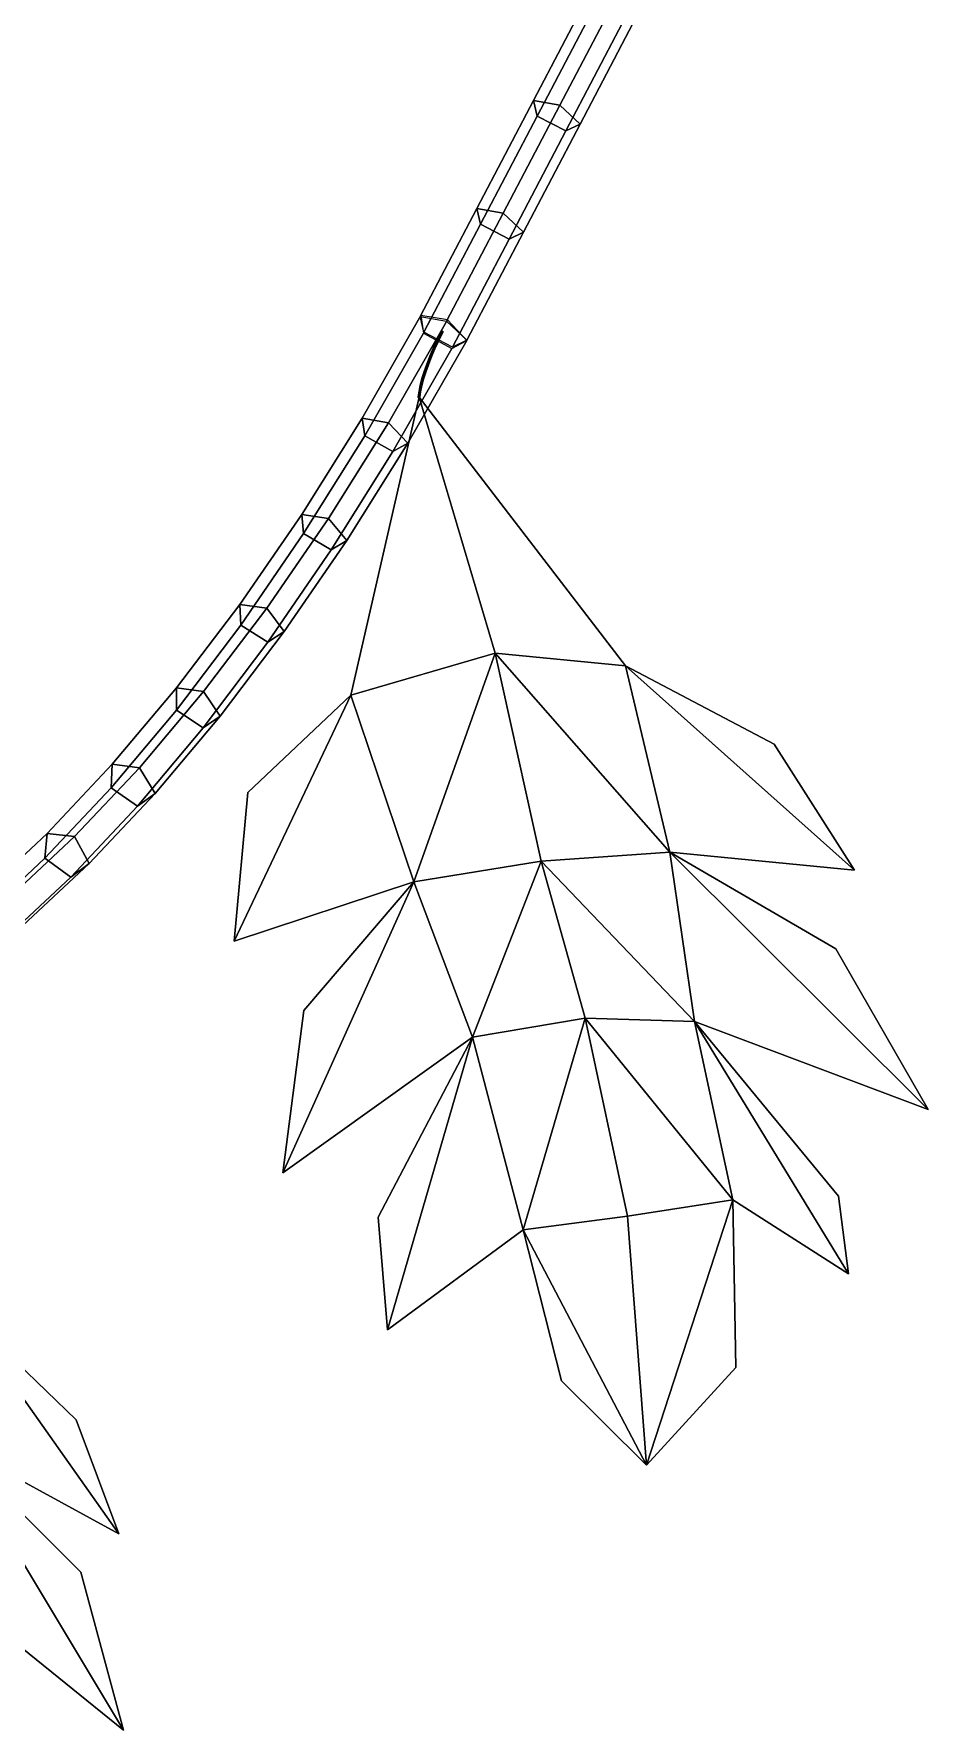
# Model space of a CAD drawing. Header units: metres. Extents: x -349 to 464, y -383 to 362.
# Drawn here: x 199.3 to 237.6, y -197.6 to -124.9 of the extents above; entities that cross this region are included whole.
import ezdxf

# ---------------------------------------------------------------- set-up
doc = ezdxf.new("R2010")
doc.units = ezdxf.units.M

msp = doc.modelspace()

# ---------------------------------------------------------------- linework, layer by layer
at = {"layer": 'Breeder_Leaf', "color": 3}
for points in [[(215.8258, -140.4613, 251.8597), (219.0818, -151.4303, 246.3406), (212.9094, -153.2246, 244.8994)], [(215.8258, -140.4613, 251.8597), (212.9094, -153.2246, 244.8994), (219.0818, -151.4303, 246.3406)], [(224.6721, -151.9736, 248.8494), (219.0818, -151.4303, 246.3406), (215.8258, -140.4613, 251.8597)], [(224.6721, -151.9736, 248.8494), (215.8258, -140.4613, 251.8597), (219.0818, -151.4303, 246.3406)], [(219.0818, -151.4303, 246.3406), (215.5973, -161.2238, 240.8348), (212.9094, -153.2246, 244.8994)], [(219.0818, -151.4303, 246.3406), (212.9094, -153.2246, 244.8994), (215.5973, -161.2238, 240.8348)], [(219.0818, -151.4303, 246.3406), (221.0527, -160.3382, 242.5897), (215.5973, -161.2238, 240.8348)], [(219.0818, -151.4303, 246.3406), (215.5973, -161.2238, 240.8348), (221.0527, -160.3382, 242.5897)], [(224.6721, -151.9736, 248.8494), (226.5691, -159.9461, 244.3191), (219.0818, -151.4303, 246.3406)], [(224.6721, -151.9736, 248.8494), (219.0818, -151.4303, 246.3406), (226.5691, -159.9461, 244.3191)], [(226.5691, -159.9461, 244.3191), (221.0527, -160.3382, 242.5897), (219.0818, -151.4303, 246.3406)], [(226.5691, -159.9461, 244.3191), (219.0818, -151.4303, 246.3406), (221.0527, -160.3382, 242.5897)], [(224.6721, -151.9736, 248.8494), (234.4747, -160.7163, 247.0361), (226.5691, -159.9461, 244.3191)], [(224.6721, -151.9736, 248.8494), (226.5691, -159.9461, 244.3191), (234.4747, -160.7163, 247.0361)], [(224.6721, -151.9736, 248.8494), (231.0337, -155.3273, 249.2484), (234.4747, -160.7163, 247.0361)], [(224.6721, -151.9736, 248.8494), (234.4747, -160.7163, 247.0361), (231.0337, -155.3273, 249.2484)], [(215.5973, -161.2238, 240.8348), (207.91, -163.7632, 238.5159), (212.9094, -153.2246, 244.8994)], [(215.5973, -161.2238, 240.8348), (212.9094, -153.2246, 244.8994), (207.91, -163.7632, 238.5159)], [(207.91, -163.7632, 238.5159), (208.4963, -157.3918, 241.0799), (212.9094, -153.2246, 244.8994)], [(207.91, -163.7632, 238.5159), (212.9094, -153.2246, 244.8994), (208.4963, -157.3918, 241.0799)], [(221.0527, -160.3382, 242.5897), (218.109, -167.8794, 237.5723), (215.5973, -161.2238, 240.8348)], [(221.0527, -160.3382, 242.5897), (215.5973, -161.2238, 240.8348), (218.109, -167.8794, 237.5723)], [(221.0527, -160.3382, 242.5897), (222.9343, -167.0608, 239.1156), (218.109, -167.8794, 237.5723)], [(221.0527, -160.3382, 242.5897), (218.109, -167.8794, 237.5723), (222.9343, -167.0608, 239.1156)], [(226.5691, -159.9461, 244.3191), (227.6234, -167.1999, 241.3677), (221.0527, -160.3382, 242.5897)], [(226.5691, -159.9461, 244.3191), (221.0527, -160.3382, 242.5897), (227.6234, -167.1999, 241.3677)], [(227.6234, -167.1999, 241.3677), (222.9343, -167.0608, 239.1156), (221.0527, -160.3382, 242.5897)], [(227.6234, -167.1999, 241.3677), (221.0527, -160.3382, 242.5897), (222.9343, -167.0608, 239.1156)], [(226.5691, -159.9461, 244.3191), (237.6227, -170.9722, 243.0194), (227.6234, -167.1999, 241.3677)], [(226.5691, -159.9461, 244.3191), (227.6234, -167.1999, 241.3677), (237.6227, -170.9722, 243.0194)], [(226.5691, -159.9461, 244.3191), (233.6759, -164.0829, 244.1531), (237.6227, -170.9722, 243.0194)], [(226.5691, -159.9461, 244.3191), (237.6227, -170.9722, 243.0194), (233.6759, -164.0829, 244.1531)], [(218.109, -167.8794, 237.5723), (209.9948, -173.689, 233.3416), (215.5973, -161.2238, 240.8348)], [(218.109, -167.8794, 237.5723), (215.5973, -161.2238, 240.8348), (209.9948, -173.689, 233.3416)], [(209.9948, -173.689, 233.3416), (210.8921, -166.7277, 236.9024), (215.5973, -161.2238, 240.8348)], [(209.9948, -173.689, 233.3416), (215.5973, -161.2238, 240.8348), (210.8921, -166.7277, 236.9024)], [(222.9343, -167.0608, 239.1156), (220.2863, -176.1247, 235.1063), (218.109, -167.8794, 237.5723)], [(222.9343, -167.0608, 239.1156), (218.109, -167.8794, 237.5723), (220.2863, -176.1247, 235.1063)], [(222.9343, -167.0608, 239.1156), (224.7466, -175.5395, 236.4039), (220.2863, -176.1247, 235.1063)], [(222.9343, -167.0608, 239.1156), (220.2863, -176.1247, 235.1063), (224.7466, -175.5395, 236.4039)], [(227.6234, -167.1999, 241.3677), (229.2563, -174.8383, 237.518), (222.9343, -167.0608, 239.1156)], [(227.6234, -167.1999, 241.3677), (222.9343, -167.0608, 239.1156), (229.2563, -174.8383, 237.518)], [(229.2563, -174.8383, 237.518), (224.7466, -175.5395, 236.4039), (222.9343, -167.0608, 239.1156)], [(229.2563, -174.8383, 237.518), (222.9343, -167.0608, 239.1156), (224.7466, -175.5395, 236.4039)], [(227.6234, -167.1999, 241.3677), (234.2141, -178.0031, 240.6313), (229.2563, -174.8383, 237.518)], [(227.6234, -167.1999, 241.3677), (229.2563, -174.8383, 237.518), (234.2141, -178.0031, 240.6313)], [(227.6234, -167.1999, 241.3677), (233.7938, -174.6852, 241.5351), (234.2141, -178.0031, 240.6313)], [(227.6234, -167.1999, 241.3677), (234.2141, -178.0031, 240.6313), (233.7938, -174.6852, 241.5351)], [(214.4753, -180.4078, 234.0801), (214.082, -175.5869, 235.1308), (218.109, -167.8794, 237.5723)], [(214.4753, -180.4078, 234.0801), (218.109, -167.8794, 237.5723), (214.082, -175.5869, 235.1308)], [(220.2863, -176.1247, 235.1063), (214.4753, -180.4078, 234.0801), (218.109, -167.8794, 237.5723)], [(220.2863, -176.1247, 235.1063), (218.109, -167.8794, 237.5723), (214.4753, -180.4078, 234.0801)], [(229.2563, -174.8383, 237.518), (225.5659, -186.202, 236.638), (224.7466, -175.5395, 236.4039)], [(229.2563, -174.8383, 237.518), (224.7466, -175.5395, 236.4039), (225.5659, -186.202, 236.638)], [(229.2563, -174.8383, 237.518), (229.3901, -182.0165, 238.6898), (225.5659, -186.202, 236.638)], [(229.2563, -174.8383, 237.518), (225.5659, -186.202, 236.638), (229.3901, -182.0165, 238.6898)], [(224.7466, -175.5395, 236.4039), (225.5659, -186.202, 236.638), (220.2863, -176.1247, 235.1063)], [(224.7466, -175.5395, 236.4039), (220.2863, -176.1247, 235.1063), (225.5659, -186.202, 236.638)], [(225.5659, -186.202, 236.638), (221.9269, -182.5886, 235.7834), (220.2863, -176.1247, 235.1063)], [(225.5659, -186.202, 236.638), (220.2863, -176.1247, 235.1063), (221.9269, -182.5886, 235.7834)], [(196.0544, -179.355, 210.0278), (202.9707, -189.1461, 204.361), (195.7462, -185.199, 202.7178)], [(196.0544, -179.355, 210.0278), (195.7462, -185.199, 202.7178), (202.9707, -189.1461, 204.361)], [(196.0544, -179.355, 210.0278), (201.1498, -184.2624, 208.6749), (202.9707, -189.1461, 204.361)], [(196.0544, -179.355, 210.0278), (202.9707, -189.1461, 204.361), (201.1498, -184.2624, 208.6749)], [(195.7462, -185.199, 202.7178), (203.1762, -197.5506, 196.5796), (194.7751, -190.7695, 197.1981)], [(195.7462, -185.199, 202.7178), (194.7751, -190.7695, 197.1981), (203.1762, -197.5506, 196.5796)], [(195.7462, -185.199, 202.7178), (201.3508, -190.7932, 200.4948), (203.1762, -197.5506, 196.5796)], [(195.7462, -185.199, 202.7178), (203.1762, -197.5506, 196.5796), (201.3508, -190.7932, 200.4948)]]:
    msp.add_3dface(points, dxfattribs=at)
at = {"layer": 'Breeder_Petiole', "color": 3}
for points in [[(223.1573, -123.1193, 261.3684), (220.732, -127.7479, 259.052), (221.8596, -127.9546, 258.2845), (224.2849, -123.326, 260.6009)], [(223.3143, -123.7976, 262.5594), (220.8889, -128.4262, 260.243), (220.732, -127.7479, 259.052), (223.1573, -123.1193, 261.3684)], [(224.2849, -123.326, 260.6009), (221.8596, -127.9546, 258.2845), (222.7239, -128.7626, 258.994), (225.1492, -124.134, 261.3104)], [(224.5403, -124.4298, 262.5391), (222.115, -129.0584, 260.2227), (220.8889, -128.4262, 260.243), (223.3143, -123.7976, 262.5594)], [(225.1492, -124.134, 261.3104), (222.7239, -128.7626, 258.994), (222.115, -129.0584, 260.2227), (224.5403, -124.4298, 262.5391)], [(220.732, -127.7479, 259.052), (218.3067, -132.3765, 256.7356), (219.4343, -132.5832, 255.9681), (221.8596, -127.9546, 258.2845)], [(220.8889, -128.4262, 260.243), (218.4636, -133.0548, 257.9266), (218.3067, -132.3765, 256.7356), (220.732, -127.7479, 259.052)], [(222.115, -129.0584, 260.2227), (219.6897, -133.6871, 257.9063), (218.4636, -133.0548, 257.9266), (220.8889, -128.4262, 260.243)], [(221.8596, -127.9546, 258.2845), (219.4343, -132.5832, 255.9681), (220.2986, -133.3912, 256.6776), (222.7239, -128.7626, 258.994)], [(222.7239, -128.7626, 258.994), (220.2986, -133.3912, 256.6776), (219.6897, -133.6871, 257.9063), (222.115, -129.0584, 260.2227)], [(218.3067, -132.3765, 256.7356), (215.8814, -137.0052, 254.4192), (217.009, -137.2119, 253.6517), (219.4343, -132.5832, 255.9681)], [(218.4636, -133.0548, 257.9266), (216.0383, -137.6834, 255.6102), (215.8814, -137.0052, 254.4192), (218.3067, -132.3765, 256.7356)], [(219.4343, -132.5832, 255.9681), (217.009, -137.2119, 253.6517), (217.8733, -138.0198, 254.3612), (220.2986, -133.3912, 256.6776)], [(219.6897, -133.6871, 257.9063), (217.2643, -138.3157, 255.5899), (216.0383, -137.6834, 255.6102), (218.4636, -133.0548, 257.9266)], [(220.2986, -133.3912, 256.6776), (217.8733, -138.0198, 254.3612), (217.2643, -138.3157, 255.5899), (219.6897, -133.6871, 257.9063)], [(215.9058, -136.9598, 254.4454), (213.385, -141.3646, 251.8158), (214.5185, -141.5583, 251.0536), (217.0393, -137.1535, 253.6833)], [(216.0233, -137.7133, 255.595), (213.5025, -142.1182, 252.9654), (213.385, -141.3646, 251.8158), (215.9058, -136.9598, 254.4454)], [(217.0393, -137.1535, 253.6833), (214.5185, -141.5583, 251.0536), (215.3472, -142.4334, 251.7251), (217.8679, -138.0285, 254.3548)], [(217.2305, -138.3798, 255.5541), (214.7098, -142.7846, 252.9245), (213.5025, -142.1182, 252.9654), (216.0233, -137.7133, 255.595)], [(217.8679, -138.0285, 254.3548), (215.3472, -142.4334, 251.7251), (214.7098, -142.7846, 252.9245), (217.2305, -138.3798, 255.5541)], [(216.6021, -137.9986, 254.4979), (216.4357, -138.3592, 254.2502), (216.4761, -138.3618, 254.2268), (216.6418, -138.0034, 254.4729)], [(216.6064, -138.024, 254.5373), (216.4389, -138.3866, 254.2879), (216.4357, -138.3592, 254.2502), (216.6021, -137.9986, 254.4979)], [(216.6486, -138.0448, 254.5371), (216.4812, -138.4064, 254.2882), (216.4389, -138.3866, 254.2879), (216.6064, -138.024, 254.5373)], [(216.6418, -138.0034, 254.4729), (216.4761, -138.3618, 254.2268), (216.5046, -138.3908, 254.2499), (216.6709, -138.0318, 254.4967)], [(216.6709, -138.0318, 254.4967), (216.5046, -138.3908, 254.2499), (216.4812, -138.4064, 254.2882), (216.6486, -138.0448, 254.5371)], [(216.785, -137.6277, 254.7171), (216.6021, -137.9986, 254.4979), (216.6418, -138.0034, 254.4729), (216.8249, -137.6326, 254.692)], [(216.7892, -137.6533, 254.7568), (216.6064, -138.024, 254.5373), (216.6021, -137.9986, 254.4979), (216.785, -137.6277, 254.7171)], [(216.8318, -137.6742, 254.7566), (216.6486, -138.0448, 254.5371), (216.6064, -138.024, 254.5373), (216.7892, -137.6533, 254.7568)], [(216.8249, -137.6326, 254.692), (216.6418, -138.0034, 254.4729), (216.6709, -138.0318, 254.4967), (216.8542, -137.6612, 254.7159)], [(216.8542, -137.6612, 254.7159), (216.6709, -138.0318, 254.4967), (216.6486, -138.0448, 254.5371), (216.8318, -137.6742, 254.7566)], [(216.2867, -138.7076, 253.9754), (216.1559, -139.0417, 253.6749), (216.1974, -139.0402, 253.6551), (216.3277, -138.708, 253.9537)], [(216.2889, -138.7368, 254.0113), (216.1572, -139.0728, 253.7089), (216.1559, -139.0417, 253.6749), (216.2867, -138.7076, 253.9754)], [(216.3313, -138.7557, 254.0121), (216.1996, -139.0908, 253.7104), (216.1572, -139.0728, 253.7089), (216.2889, -138.7368, 254.0113)], [(216.3277, -138.708, 253.9537), (216.1974, -139.0402, 253.6551), (216.2248, -139.0703, 253.6767), (216.3556, -138.7376, 253.976)], [(216.3556, -138.7376, 253.976), (216.2248, -139.0703, 253.6767), (216.1996, -139.0908, 253.7104), (216.3313, -138.7557, 254.0121)], [(216.4357, -138.3592, 254.2502), (216.2867, -138.7076, 253.9754), (216.3277, -138.708, 253.9537), (216.4761, -138.3618, 254.2268)], [(216.4389, -138.3866, 254.2879), (216.2889, -138.7368, 254.0113), (216.2867, -138.7076, 253.9754), (216.4357, -138.3592, 254.2502)], [(216.4812, -138.4064, 254.2882), (216.3313, -138.7557, 254.0121), (216.2889, -138.7368, 254.0113), (216.4389, -138.3866, 254.2879)], [(216.4761, -138.3618, 254.2268), (216.3277, -138.708, 253.9537), (216.3556, -138.7376, 253.976), (216.5046, -138.3908, 254.2499)], [(216.5046, -138.3908, 254.2499), (216.3556, -138.7376, 253.976), (216.3313, -138.7557, 254.0121), (216.4812, -138.4064, 254.2882)], [(216.044, -139.36, 253.3505), (215.9515, -139.6606, 253.0039), (215.9937, -139.6554, 252.9881), (216.0859, -139.3566, 253.3327)], [(216.0446, -139.3927, 253.3824), (215.9516, -139.6948, 253.0335), (215.9515, -139.6606, 253.0039), (216.044, -139.36, 253.3505)], [(216.0869, -139.4098, 253.3845), (215.9937, -139.7111, 253.0364), (215.9516, -139.6948, 253.0335), (216.0446, -139.3927, 253.3824)], [(216.0859, -139.3566, 253.3327), (215.9937, -139.6554, 252.9881), (216.0202, -139.6864, 253.0079), (216.1128, -139.3872, 253.3533)], [(216.1128, -139.3872, 253.3533), (216.0202, -139.6864, 253.0079), (215.9937, -139.7111, 253.0364), (216.0869, -139.4098, 253.3845)], [(216.1559, -139.0417, 253.6749), (216.044, -139.36, 253.3505), (216.0859, -139.3566, 253.3327), (216.1974, -139.0402, 253.6551)], [(216.1572, -139.0728, 253.7089), (216.0446, -139.3927, 253.3824), (216.044, -139.36, 253.3505), (216.1559, -139.0417, 253.6749)], [(216.1996, -139.0908, 253.7104), (216.0869, -139.4098, 253.3845), (216.0446, -139.3927, 253.3824), (216.1572, -139.0728, 253.7089)], [(216.1974, -139.0402, 253.6551), (216.0859, -139.3566, 253.3327), (216.1128, -139.3872, 253.3533), (216.2248, -139.0703, 253.6767)], [(216.2248, -139.0703, 253.6767), (216.1128, -139.3872, 253.3533), (216.0869, -139.4098, 253.3845), (216.1996, -139.0908, 253.7104)], [(215.8263, -140.2393, 252.2765), (215.7945, -140.4787, 251.8725), (215.7955, -140.4404, 251.8497), (215.8271, -140.2023, 252.2514)], [(215.8271, -140.2023, 252.2514), (215.7955, -140.4404, 251.8497), (215.8381, -140.4307, 251.8406), (215.8694, -140.194, 252.2401)], [(215.8787, -139.9775, 252.6642), (215.8263, -140.2393, 252.2765), (215.8271, -140.2023, 252.2514), (215.8791, -139.9419, 252.6368)], [(215.9207, -139.9931, 252.6678), (215.8681, -140.2541, 252.2809), (215.8263, -140.2393, 252.2765), (215.8787, -139.9775, 252.6642)], [(215.8791, -139.9419, 252.6368), (215.8271, -140.2023, 252.2514), (215.8694, -140.194, 252.2401), (215.9214, -139.9351, 252.6233)], [(215.8694, -140.194, 252.2401), (215.8381, -140.4307, 251.8406), (215.8638, -140.4629, 251.8577), (215.8952, -140.2258, 252.258)], [(215.9475, -139.9664, 252.6421), (215.8952, -140.2258, 252.258), (215.8681, -140.2541, 252.2809), (215.9207, -139.9931, 252.6678)], [(215.9214, -139.9351, 252.6233), (215.8694, -140.194, 252.2401), (215.8952, -140.2258, 252.258), (215.9475, -139.9664, 252.6421)], [(215.9516, -139.6948, 253.0335), (215.8787, -139.9775, 252.6642), (215.8791, -139.9419, 252.6368), (215.9515, -139.6606, 253.0039)], [(215.9937, -139.7111, 253.0364), (215.9207, -139.9931, 252.6678), (215.8787, -139.9775, 252.6642), (215.9516, -139.6948, 253.0335)], [(215.9515, -139.6606, 253.0039), (215.8791, -139.9419, 252.6368), (215.9214, -139.9351, 252.6233), (215.9937, -139.6554, 252.9881)], [(216.0202, -139.6864, 253.0079), (215.9475, -139.9664, 252.6421), (215.9207, -139.9931, 252.6678), (215.9937, -139.7111, 253.0364)], [(215.9937, -139.6554, 252.9881), (215.9214, -139.9351, 252.6233), (215.9475, -139.9664, 252.6421), (216.0202, -139.6864, 253.0079)], [(215.8681, -140.2541, 252.2809), (215.8364, -140.4931, 251.8777), (215.7945, -140.4787, 251.8725), (215.8263, -140.2393, 252.2765)], [(215.8952, -140.2258, 252.258), (215.8638, -140.4629, 251.8577), (215.8364, -140.4931, 251.8777), (215.8681, -140.2541, 252.2809)], [(213.385, -141.3646, 251.8158), (210.8058, -145.4814, 248.915), (211.9455, -145.6626, 248.1592), (214.5185, -141.5583, 251.0536)], [(213.5025, -142.1182, 252.9654), (210.8824, -146.3064, 250.0181), (210.8058, -145.4814, 248.915), (213.385, -141.3646, 251.8158)], [(214.5185, -141.5583, 251.0536), (211.9455, -145.6626, 248.1592), (212.7372, -146.6013, 248.7881), (215.3472, -142.4334, 251.7251)], [(214.7098, -142.7846, 252.9245), (212.0702, -147.0051, 249.9543), (210.8824, -146.3064, 250.0181), (213.5025, -142.1182, 252.9654)], [(215.3472, -142.4334, 251.7251), (212.7372, -146.6013, 248.7881), (212.0702, -147.0051, 249.9543), (214.7098, -142.7846, 252.9245)], [(210.8058, -145.4814, 248.915), (208.1557, -149.3356, 245.7312), (209.302, -149.5049, 244.9824), (211.9455, -145.6626, 248.1592)], [(210.8824, -146.3064, 250.0181), (208.1901, -150.2278, 246.7829), (208.1557, -149.3356, 245.7312), (210.8058, -145.4814, 248.915)], [(211.9455, -145.6626, 248.1592), (209.302, -149.5049, 244.9824), (210.0555, -150.5033, 245.5644), (212.7372, -146.6013, 248.7881)], [(212.0702, -147.0051, 249.9543), (209.3579, -150.9568, 246.6939), (208.1901, -150.2278, 246.7829), (210.8824, -146.3064, 250.0181)], [(212.7372, -146.6013, 248.7881), (210.0555, -150.5033, 245.5644), (209.3579, -150.9568, 246.6939), (212.0702, -147.0051, 249.9543)], [(208.1901, -150.2278, 246.7829), (205.4382, -153.8633, 243.2754), (205.4471, -152.9085, 242.2797), (208.1557, -149.3356, 245.7312)], [(208.1557, -149.3356, 245.7312), (205.4471, -152.9085, 242.2797), (206.6001, -153.0666, 241.5388), (209.302, -149.5049, 244.9824)], [(209.302, -149.5049, 244.9824), (206.6001, -153.0666, 241.5388), (207.3145, -154.1206, 242.0698), (210.0555, -150.5033, 245.5644)], [(209.3579, -150.9568, 246.6939), (206.5856, -154.6204, 243.1593), (205.4382, -153.8633, 243.2754), (208.1901, -150.2278, 246.7829)], [(210.0555, -150.5033, 245.5644), (207.3145, -154.1206, 242.0698), (206.5856, -154.6204, 243.1593), (209.3579, -150.9568, 246.6939)], [(205.4382, -153.8633, 243.2754), (202.6395, -157.1954, 239.5128), (202.6926, -156.1828, 238.5774), (205.4471, -152.9085, 242.2797)], [(205.4471, -152.9085, 242.2797), (202.6926, -156.1828, 238.5774), (203.8525, -156.3303, 237.8453), (206.6001, -153.0666, 241.5388)], [(206.6001, -153.0666, 241.5388), (203.8525, -156.3303, 237.8453), (204.5271, -157.4356, 238.3213), (207.3145, -154.1206, 242.0698)], [(206.5856, -154.6204, 243.1593), (203.7661, -157.9783, 239.3675), (202.6395, -157.1954, 239.5128), (205.4382, -153.8633, 243.2754)], [(207.3145, -154.1206, 242.0698), (204.5271, -157.4356, 238.3213), (203.7661, -157.9783, 239.3675), (206.5856, -154.6204, 243.1593)], [(202.6395, -157.1954, 239.5128), (199.8071, -160.2079, 235.5134), (199.9051, -159.1425, 234.6424), (202.6926, -156.1828, 238.5774)], [(202.6926, -156.1828, 238.5774), (199.9051, -159.1425, 234.6424), (201.0721, -159.2803, 233.9197), (203.8525, -156.3303, 237.8453)], [(203.8525, -156.3303, 237.8453), (201.0721, -159.2803, 233.9197), (201.7063, -160.4322, 234.3373), (204.5271, -157.4356, 238.3213)], [(203.7661, -157.9783, 239.3675), (200.9127, -161.0141, 235.3371), (199.8071, -160.2079, 235.5134), (202.6395, -157.1954, 239.5128)], [(204.5271, -157.4356, 238.3213), (201.7063, -160.4322, 234.3373), (200.9127, -161.0141, 235.3371), (203.7661, -157.9783, 239.3675)], [(199.8071, -160.2079, 235.5134), (196.9543, -162.8862, 231.2967), (197.0976, -161.7735, 230.4938), (199.9051, -159.1425, 234.6424)], [(199.9051, -159.1425, 234.6424), (197.0976, -161.7735, 230.4938), (198.2718, -161.9023, 229.7812), (201.0721, -159.2803, 233.9197)], [(201.0721, -159.2803, 233.9197), (198.2718, -161.9023, 229.7812), (198.8652, -163.0959, 230.137), (201.7063, -160.4322, 234.3373)], [(200.9127, -161.0141, 235.3371), (198.0386, -163.7131, 231.0878), (196.9543, -162.8862, 231.2967), (199.8071, -160.2079, 235.5134)], [(201.7063, -160.4322, 234.3373), (198.8652, -163.0959, 230.137), (198.0386, -163.7131, 231.0878), (200.9127, -161.0141, 235.3371)]]:
    msp.add_3dface(points, dxfattribs=at)

doc.saveas('drawing.dxf')
